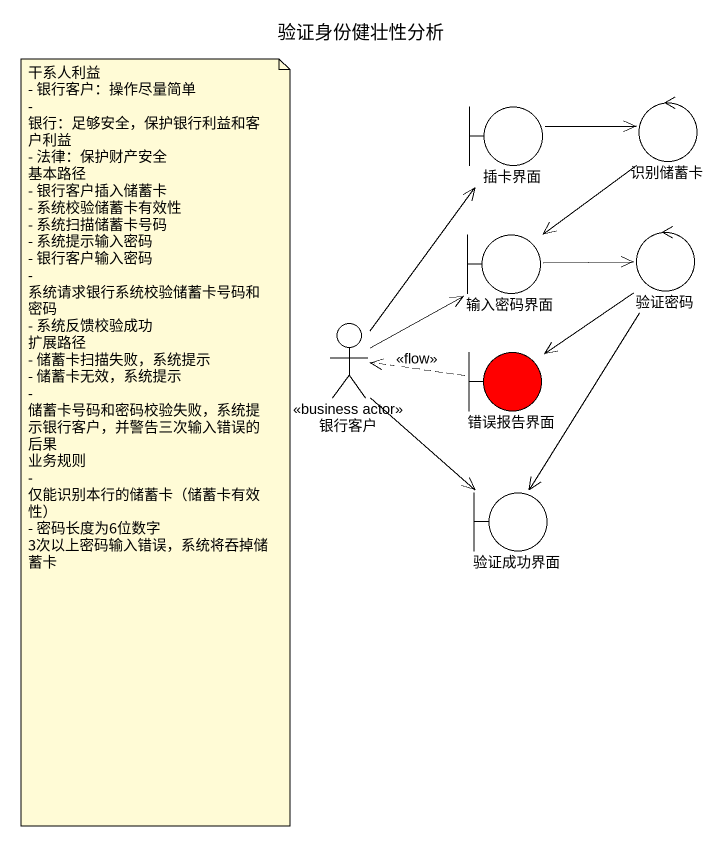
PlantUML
@startuml
title 验证身份健壮性分析
boundary 插卡界面
control 识别储蓄卡
boundary 输入密码界面
control 验证密码
actor 银行客户 <<business actor>>
boundary 错误报告界面 #FF0000
boundary 验证成功界面
插卡界面 -right-> 识别储蓄卡
识别储蓄卡 --> 输入密码界面
输入密码界面 -right-> 验证密码
验证密码 --> 错误报告界面
验证密码 --> 验证成功界面
银行客户 -up-> 插卡界面
银行客户 -up-> 输入密码界面
银行客户 --> 验证成功界面
错误报告界面 .left.> 银行客户 : <<flow>>
note as N1
  干系人利益
  - 银行客户：操作尽量简单
  - 银行：足够安全，保护银行利益和客户利益
  - 法律：保护财产安全
  基本路径
  - 银行客户插入储蓄卡
  - 系统校验储蓄卡有效性
  - 系统扫描储蓄卡号码
  - 系统提示输入密码
  - 银行客户输入密码
  - 系统请求银行系统校验储蓄卡号码和密码
  - 系统反馈校验成功
  扩展路径
  - 储蓄卡扫描失败，系统提示
  - 储蓄卡无效，系统提示
  - 储蓄卡号码和密码校验失败，系统提示银行客户，并警告三次输入错误的后果
  业务规则
  - 仅能识别本行的储蓄卡（储蓄卡有效性）
  - 密码长度为6位数字
  3次以上密码输入错误，系统将吞掉储蓄卡
end note
@enduml
